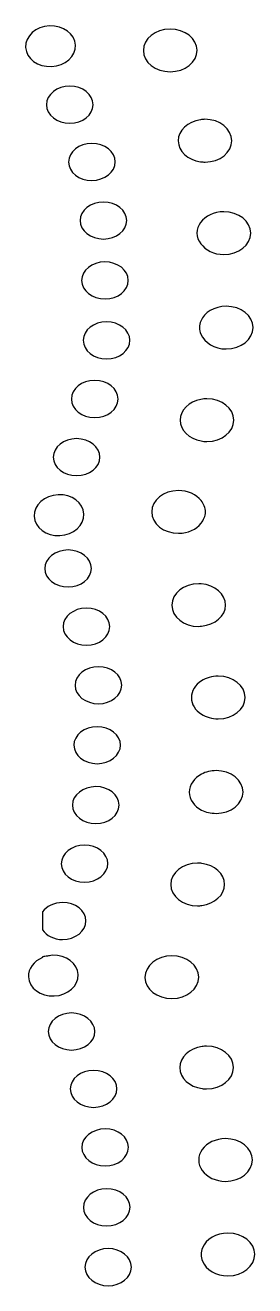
# Model space of a CAD drawing. Header units: centimetres. Extents: x -13.4 to 13.4, y -13.4 to 13.3.
# Drawn here: x 12.13 to 13.23, y -5.93 to 0.07 of the extents above; entities that cross this region are included whole.
import ezdxf

# ---------------------------------------------------------------- set-up
doc = ezdxf.new("R2010")
doc.units = ezdxf.units.CM
doc.header["$MEASUREMENT"] = 0
doc.layers.add('Layer 1', color=7, linetype='Continuous')

msp = doc.modelspace()

# ---------------------------------------------------------------- linework, layer by layer
at = {"layer": 'Layer 1', "color": 22, "lineweight": 25}
for points, knots in [([(12.24774, 0.06987), (12.31314, 0.07284), (12.36854, 0.03152), (12.37094, -0.02191), (12.37094, -0.02191), (12.37337, -0.07534), (12.32222, -0.12064), (12.25684, -0.12361), (12.25684, -0.12361), (12.19144, -0.12658), (12.13607, -0.08608), (12.13364, -0.03266), (12.13364, -0.03266), (12.13121, 0.02077), (12.18234, 0.0669), (12.24774, 0.06987)], [0, 0, 0, 0, 0.2, 0.2, 0.2, 0.2, 0.4, 0.4, 0.4, 0.4, 0.6, 0.6, 0.6, 0.6, 1, 1, 1, 1]), ([(12.82238, 0.05416), (12.89311, 0.05429), (12.9512, 0.00938), (12.95136, -0.04671), (12.95136, -0.04671), (12.95136, -0.1028), (12.89398, -0.14828), (12.8232, -0.14841), (12.8232, -0.14841), (12.75242, -0.14854), (12.69521, -0.10363), (12.69504, -0.04754), (12.69504, -0.04754), (12.69504, 0.00855), (12.75153, 0.05402), (12.82237, 0.05416), (12.82237, 0.05416), (12.82237, 0.05416), (12.82238, 0.05416), (12.82238, 0.05416)], [0, 0, 0, 0, 0.1666667, 0.1666667, 0.1666667, 0.1666667, 0.3333333, 0.3333333, 0.3333333, 0.3333333, 0.5, 0.5, 0.5, 0.5, 0.6666667, 0.6666667, 0.6666667, 0.6666667, 1, 1, 1, 1]), ([(12.34448, -0.21704), (12.40576, -0.21693), (12.45513, -0.25692), (12.45528, -0.30551), (12.45528, -0.30551), (12.45528, -0.3541), (12.40582, -0.39386), (12.34448, -0.39398), (12.34448, -0.39398), (12.2832, -0.39409), (12.23295, -0.3541), (12.23286, -0.30551), (12.23286, -0.30551), (12.23286, -0.25692), (12.28322, -0.21716), (12.34448, -0.21704)], [0, 0, 0, 0, 0.2, 0.2, 0.2, 0.2, 0.4, 0.4, 0.4, 0.4, 0.6, 0.6, 0.6, 0.6, 1, 1, 1, 1]), ([(12.98857, -0.37496), (13.05931, -0.37483), (13.11656, -0.42057), (13.11673, -0.47666), (13.11673, -0.47666), (13.11673, -0.53279), (13.06019, -0.57822), (12.9894, -0.57836), (12.9894, -0.57836), (12.98202, -0.57837), (12.97486, -0.57761), (12.96791, -0.57671), (12.96791, -0.57671), (12.9074, -0.56867), (12.86134, -0.52773), (12.86125, -0.47749), (12.86125, -0.47749), (12.86125, -0.42725), (12.90661, -0.38572), (12.96708, -0.37744), (12.96708, -0.37744), (12.97409, -0.37644), (12.98119, -0.37497), (12.98858, -0.37496), (12.98858, -0.37496), (12.98858, -0.37496), (12.98857, -0.37496), (12.98857, -0.37496)], [0, 0, 0, 0, 0.125, 0.125, 0.125, 0.125, 0.25, 0.25, 0.25, 0.25, 0.375, 0.375, 0.375, 0.375, 0.5, 0.5, 0.5, 0.5, 0.625, 0.625, 0.625, 0.625, 0.75, 0.75, 0.75, 0.75, 1, 1, 1, 1]), ([(12.44948, -0.48989), (12.51076, -0.48978), (12.56095, -0.52891), (12.5611, -0.57753), (12.5611, -0.57753), (12.5611, -0.62612), (12.51076, -0.66588), (12.44948, -0.666), (12.44948, -0.666), (12.3882, -0.66611), (12.33877, -0.62695), (12.33869, -0.57836), (12.33869, -0.57836), (12.33869, -0.52974), (12.38821, -0.49001), (12.44948, -0.48989)], [0, 0, 0, 0, 0.2, 0.2, 0.2, 0.2, 0.4, 0.4, 0.4, 0.4, 0.6, 0.6, 0.6, 0.6, 1, 1, 1, 1]), ([(12.50488, -0.76853), (12.5662, -0.76842), (12.6156, -0.80838), (12.61567, -0.857), (12.61567, -0.857), (12.61567, -0.90559), (12.56613, -0.94453), (12.50488, -0.94464), (12.50488, -0.94464), (12.4436, -0.94475), (12.39334, -0.90559), (12.39326, -0.857), (12.39326, -0.857), (12.39326, -0.80841), (12.44354, -0.76865), (12.50488, -0.76853)], [0, 0, 0, 0, 0.2, 0.2, 0.2, 0.2, 0.4, 0.4, 0.4, 0.4, 0.6, 0.6, 0.6, 0.6, 1, 1, 1, 1]), ([(13.07869, -0.81483), (13.14943, -0.8147), (13.20675, -0.86044), (13.20685, -0.91653), (13.20685, -0.91653), (13.20685, -0.97265), (13.14949, -1.01809), (13.07869, -1.01823), (13.07869, -1.01823), (13.03114, -1.01831), (12.99089, -0.99739), (12.96872, -0.96697), (12.96872, -0.96697), (12.95791, -0.95209), (12.95056, -0.93499), (12.95053, -0.91653), (12.95053, -0.91653), (12.95053, -0.89811), (12.95703, -0.88102), (12.96789, -0.86609), (12.96789, -0.86609), (12.98999, -0.83558), (13.0312, -0.81492), (13.07868, -0.81483), (13.07868, -0.81483), (13.07868, -0.81483), (13.07869, -0.81483), (13.07869, -0.81483)], [0, 0, 0, 0, 0.125, 0.125, 0.125, 0.125, 0.25, 0.25, 0.25, 0.25, 0.375, 0.375, 0.375, 0.375, 0.5, 0.5, 0.5, 0.5, 0.625, 0.625, 0.625, 0.625, 0.75, 0.75, 0.75, 0.75, 1, 1, 1, 1]), ([(12.5115, -1.05378), (12.57277, -1.05367), (12.62303, -1.09283), (12.62312, -1.14142), (12.62312, -1.14142), (12.62312, -1.18998), (12.5736, -1.22977), (12.51233, -1.22989), (12.51233, -1.22989), (12.45105, -1.23), (12.40086, -1.19084), (12.40071, -1.14225), (12.40071, -1.14225), (12.40071, -1.09366), (12.45017, -1.0539), (12.51151, -1.05378), (12.51151, -1.05378), (12.51151, -1.05378), (12.5115, -1.05378), (12.5115, -1.05378)], [0, 0, 0, 0, 0.1666667, 0.1666667, 0.1666667, 0.1666667, 0.3333333, 0.3333333, 0.3333333, 0.3333333, 0.5, 0.5, 0.5, 0.5, 0.6666667, 0.6666667, 0.6666667, 0.6666667, 1, 1, 1, 1]), ([(13.09027, -1.26462), (13.16101, -1.26449), (13.21832, -1.31023), (13.21843, -1.36632), (13.21843, -1.36632), (13.21843, -1.42244), (13.161, -1.46788), (13.09027, -1.46802), (13.09027, -1.46802), (13.03343, -1.46813), (12.98635, -1.43834), (12.96955, -1.39774), (12.96955, -1.39774), (12.96543, -1.38781), (12.96213, -1.37734), (12.96211, -1.36632), (12.96211, -1.36632), (12.96209, -1.3553), (12.96465, -1.34484), (12.96872, -1.3349), (12.96872, -1.3349), (12.98536, -1.29424), (13.03337, -1.26473), (13.09026, -1.26462), (13.09026, -1.26462), (13.09026, -1.26462), (13.09027, -1.26462), (13.09027, -1.26462)], [0, 0, 0, 0, 0.125, 0.125, 0.125, 0.125, 0.25, 0.25, 0.25, 0.25, 0.375, 0.375, 0.375, 0.375, 0.5, 0.5, 0.5, 0.5, 0.625, 0.625, 0.625, 0.625, 0.75, 0.75, 0.75, 0.75, 1, 1, 1, 1]), ([(12.51894, -1.33904), (12.58022, -1.33893), (12.63041, -1.37809), (12.63056, -1.42668), (12.63056, -1.42668), (12.63056, -1.47524), (12.5811, -1.51503), (12.51976, -1.51515), (12.51976, -1.51515), (12.45848, -1.51526), (12.40823, -1.47527), (12.40814, -1.42668), (12.40814, -1.42668), (12.40814, -1.37809), (12.45766, -1.33915), (12.51893, -1.33904), (12.51893, -1.33904), (12.51893, -1.33904), (12.51894, -1.33904), (12.51894, -1.33904)], [0, 0, 0, 0, 0.1666667, 0.1666667, 0.1666667, 0.1666667, 0.3333333, 0.3333333, 0.3333333, 0.3333333, 0.5, 0.5, 0.5, 0.5, 0.6666667, 0.6666667, 0.6666667, 0.6666667, 1, 1, 1, 1]), ([(12.46271, -1.61767), (12.52399, -1.61756), (12.57418, -1.65755), (12.57433, -1.70614), (12.57433, -1.70614), (12.57433, -1.75473), (12.52399, -1.79449), (12.46271, -1.79461), (12.46271, -1.79461), (12.40143, -1.79472), (12.352, -1.75473), (12.35192, -1.70614), (12.35192, -1.70614), (12.35192, -1.65755), (12.40144, -1.61779), (12.46271, -1.61767)], [0, 0, 0, 0, 0.2, 0.2, 0.2, 0.2, 0.4, 0.4, 0.4, 0.4, 0.6, 0.6, 0.6, 0.6, 1, 1, 1, 1]), ([(12.99849, -1.70532), (13.06923, -1.70519), (13.12648, -1.7501), (13.12665, -1.80619), (13.12665, -1.80619), (13.12665, -1.86231), (13.06923, -1.90865), (12.99849, -1.90872), (12.99849, -1.90872), (12.98858, -1.90874), (12.97967, -1.90707), (12.97038, -1.90541), (12.97038, -1.90541), (12.91348, -1.89516), (12.87048, -1.85528), (12.87033, -1.80702), (12.87033, -1.80702), (12.87033, -1.75882), (12.91273, -1.71827), (12.96955, -1.7078), (12.96955, -1.7078), (12.97884, -1.7061), (12.98857, -1.70534), (12.99849, -1.70532)], [0, 0, 0, 0, 0.1428571, 0.1428571, 0.1428571, 0.1428571, 0.2857143, 0.2857143, 0.2857143, 0.2857143, 0.4285714, 0.4285714, 0.4285714, 0.4285714, 0.5714286, 0.5714286, 0.5714286, 0.5714286, 0.7142857, 0.7142857, 0.7142857, 0.7142857, 1, 1, 1, 1]), ([(12.37672, -1.89466), (12.438, -1.89455), (12.48743, -1.93454), (12.48751, -1.98313), (12.48751, -1.98313), (12.48751, -2.03172), (12.43799, -2.07066), (12.37672, -2.07077), (12.37672, -2.07077), (12.31544, -2.07088), (12.26525, -2.03172), (12.2651, -1.98313), (12.2651, -1.98313), (12.2651, -1.93454), (12.31544, -1.89478), (12.37672, -1.89466)], [0, 0, 0, 0, 0.2, 0.2, 0.2, 0.2, 0.4, 0.4, 0.4, 0.4, 0.6, 0.6, 0.6, 0.6, 1, 1, 1, 1]), ([(12.28825, -2.16172), (12.35365, -2.15875), (12.40823, -2.20007), (12.41062, -2.2535), (12.41062, -2.2535), (12.41305, -2.30692), (12.3619, -2.35306), (12.29652, -2.35603), (12.29652, -2.35603), (12.23112, -2.359), (12.17657, -2.31768), (12.17415, -2.26425), (12.17415, -2.26425), (12.17169, -2.21082), (12.22288, -2.16469), (12.28825, -2.16172)], [0, 0, 0, 0, 0.2, 0.2, 0.2, 0.2, 0.4, 0.4, 0.4, 0.4, 0.6, 0.6, 0.6, 0.6, 1, 1, 1, 1]), ([(12.86207, -2.14188), (12.90775, -2.1418), (12.94764, -2.16053), (12.97038, -2.18901), (12.97038, -2.18901), (12.98286, -2.20465), (12.99096, -2.22368), (12.99105, -2.24358), (12.99105, -2.24358), (12.99105, -2.26348), (12.9828, -2.28164), (12.97038, -2.29732), (12.97038, -2.29732), (12.94774, -2.32589), (12.90857, -2.34519), (12.86289, -2.34528), (12.86289, -2.34528), (12.79211, -2.34541), (12.7349, -2.29967), (12.73473, -2.24358), (12.73473, -2.24358), (12.73473, -2.18749), (12.79122, -2.14202), (12.86206, -2.14188), (12.86206, -2.14188), (12.86206, -2.14188), (12.86207, -2.14188), (12.86207, -2.14188)], [0, 0, 0, 0, 0.125, 0.125, 0.125, 0.125, 0.25, 0.25, 0.25, 0.25, 0.375, 0.375, 0.375, 0.375, 0.5, 0.5, 0.5, 0.5, 0.625, 0.625, 0.625, 0.625, 0.75, 0.75, 0.75, 0.75, 1, 1, 1, 1]), ([(12.33621, -2.42465), (12.39749, -2.42454), (12.44693, -2.4637), (12.447, -2.51229), (12.447, -2.51229), (12.447, -2.56088), (12.39746, -2.60064), (12.33621, -2.60076), (12.33621, -2.60076), (12.27493, -2.60087), (12.22468, -2.56171), (12.22459, -2.51312), (12.22459, -2.51312), (12.22459, -2.46453), (12.27487, -2.42477), (12.33621, -2.42465)], [0, 0, 0, 0, 0.2, 0.2, 0.2, 0.2, 0.4, 0.4, 0.4, 0.4, 0.6, 0.6, 0.6, 0.6, 1, 1, 1, 1]), ([(12.95881, -2.58506), (12.96317, -2.58505), (12.96688, -2.58557), (12.97121, -2.58589), (12.97121, -2.58589), (13.0359, -2.59093), (13.08681, -2.63416), (13.08697, -2.68676), (13.08697, -2.68676), (13.08697, -2.73936), (13.03671, -2.78152), (12.97204, -2.78681), (12.97204, -2.78681), (12.96777, -2.78715), (12.96317, -2.78846), (12.95881, -2.78846), (12.95881, -2.78846), (12.88803, -2.78859), (12.83081, -2.74285), (12.83065, -2.68676), (12.83065, -2.68676), (12.83065, -2.63067), (12.88803, -2.5852), (12.95881, -2.58506)], [0, 0, 0, 0, 0.1428571, 0.1428571, 0.1428571, 0.1428571, 0.2857143, 0.2857143, 0.2857143, 0.2857143, 0.4285714, 0.4285714, 0.4285714, 0.4285714, 0.5714286, 0.5714286, 0.5714286, 0.5714286, 0.7142857, 0.7142857, 0.7142857, 0.7142857, 1, 1, 1, 1]), ([(12.42303, -2.70164), (12.48431, -2.70153), (12.5345, -2.74069), (12.53465, -2.78928), (12.53465, -2.78928), (12.53465, -2.83787), (12.48519, -2.87763), (12.42385, -2.87775), (12.42385, -2.87775), (12.36257, -2.87786), (12.31232, -2.83787), (12.31223, -2.78928), (12.31223, -2.78928), (12.31223, -2.74069), (12.36175, -2.70175), (12.42302, -2.70164), (12.42302, -2.70164), (12.42302, -2.70164), (12.42303, -2.70164), (12.42303, -2.70164)], [0, 0, 0, 0, 0.1666667, 0.1666667, 0.1666667, 0.1666667, 0.3333333, 0.3333333, 0.3333333, 0.3333333, 0.5, 0.5, 0.5, 0.5, 0.6666667, 0.6666667, 0.6666667, 0.6666667, 1, 1, 1, 1]), ([(12.4809, -2.98028), (12.54218, -2.98017), (12.59156, -3.01937), (12.59169, -3.06792), (12.59169, -3.06792), (12.59169, -3.11651), (12.54217, -3.15627), (12.4809, -3.15639), (12.4809, -3.15639), (12.41962, -3.1565), (12.36935, -3.11734), (12.36928, -3.06875), (12.36928, -3.06875), (12.36928, -3.02016), (12.41962, -2.9804), (12.4809, -2.98028)], [0, 0, 0, 0, 0.2, 0.2, 0.2, 0.2, 0.4, 0.4, 0.4, 0.4, 0.6, 0.6, 0.6, 0.6, 1, 1, 1, 1]), ([(13.05224, -3.02493), (13.12298, -3.0248), (13.1803, -3.07054), (13.1804, -3.12663), (13.1804, -3.12663), (13.1804, -3.18272), (13.12304, -3.22819), (13.05224, -3.22833), (13.05224, -3.22833), (13.02191, -3.22838), (12.99401, -3.21991), (12.97204, -3.20601), (12.97204, -3.20601), (12.94272, -3.18745), (12.92414, -3.15954), (12.92408, -3.12746), (12.92408, -3.12746), (12.92408, -3.09538), (12.94282, -3.06676), (12.97204, -3.04808), (12.97204, -3.04808), (12.99392, -3.03409), (13.02192, -3.02499), (13.05224, -3.02493)], [0, 0, 0, 0, 0.1428571, 0.1428571, 0.1428571, 0.1428571, 0.2857143, 0.2857143, 0.2857143, 0.2857143, 0.4285714, 0.4285714, 0.4285714, 0.4285714, 0.5714286, 0.5714286, 0.5714286, 0.5714286, 0.7142857, 0.7142857, 0.7142857, 0.7142857, 1, 1, 1, 1]), ([(12.47429, -3.26553), (12.53557, -3.26542), (12.58584, -3.30458), (12.58591, -3.35317), (12.58591, -3.35317), (12.58591, -3.40176), (12.53557, -3.44152), (12.47429, -3.44164), (12.47429, -3.44164), (12.41301, -3.44175), (12.36359, -3.40259), (12.3635, -3.354), (12.3635, -3.354), (12.3635, -3.30541), (12.41302, -3.26565), (12.47429, -3.26553)], [0, 0, 0, 0, 0.2, 0.2, 0.2, 0.2, 0.4, 0.4, 0.4, 0.4, 0.6, 0.6, 0.6, 0.6, 1, 1, 1, 1]), ([(13.04231, -3.47472), (13.11305, -3.47459), (13.17037, -3.52033), (13.17047, -3.57642), (13.17047, -3.57642), (13.17047, -3.63251), (13.11311, -3.67798), (13.04231, -3.67812), (13.04231, -3.67812), (13.01676, -3.67817), (12.99289, -3.67257), (12.97286, -3.66241), (12.97286, -3.66241), (12.93744, -3.64438), (12.91422, -3.61311), (12.91416, -3.57725), (12.91416, -3.57725), (12.91416, -3.54139), (12.93753, -3.50942), (12.97286, -3.49126), (12.97286, -3.49126), (12.99284, -3.48102), (13.01686, -3.47477), (13.04231, -3.47472)], [0, 0, 0, 0, 0.1428571, 0.1428571, 0.1428571, 0.1428571, 0.2857143, 0.2857143, 0.2857143, 0.2857143, 0.4285714, 0.4285714, 0.4285714, 0.4285714, 0.5714286, 0.5714286, 0.5714286, 0.5714286, 0.7142857, 0.7142857, 0.7142857, 0.7142857, 1, 1, 1, 1]), ([(12.4685, -3.55079), (12.52978, -3.55068), (12.57922, -3.58984), (12.57929, -3.63843), (12.57929, -3.63843), (12.57929, -3.68702), (12.52975, -3.72678), (12.4685, -3.7269), (12.4685, -3.7269), (12.40722, -3.72701), (12.35697, -3.68702), (12.35688, -3.63843), (12.35688, -3.63843), (12.35688, -3.58984), (12.40716, -3.5509), (12.4685, -3.55079)], [0, 0, 0, 0, 0.2, 0.2, 0.2, 0.2, 0.4, 0.4, 0.4, 0.4, 0.6, 0.6, 0.6, 0.6, 1, 1, 1, 1]), ([(12.41393, -3.82942), (12.47521, -3.82931), (12.52547, -3.86847), (12.52555, -3.91706), (12.52555, -3.91706), (12.52555, -3.96565), (12.47527, -4.00541), (12.41393, -4.00553), (12.41393, -4.00553), (12.35265, -4.00564), (12.30321, -3.96648), (12.30314, -3.91789), (12.30314, -3.91789), (12.30314, -3.8693), (12.35268, -3.82954), (12.41393, -3.82942)], [0, 0, 0, 0, 0.2, 0.2, 0.2, 0.2, 0.4, 0.4, 0.4, 0.4, 0.6, 0.6, 0.6, 0.6, 1, 1, 1, 1]), ([(12.95385, -3.91459), (12.96069, -3.91458), (12.96714, -3.91543), (12.97369, -3.91624), (12.97369, -3.91624), (13.0349, -3.92379), (13.08193, -3.96559), (13.082, -4.01629), (13.082, -4.01629), (13.082, -4.06699), (13.03487, -4.10855), (12.97369, -4.11634), (12.97369, -4.11634), (12.96714, -4.11717), (12.96069, -4.11801), (12.95385, -4.11799), (12.95385, -4.11799), (12.88307, -4.11812), (12.82579, -4.07321), (12.82569, -4.01712), (12.82569, -4.01712), (12.82569, -3.961), (12.88307, -3.91473), (12.95385, -3.91459)], [0, 0, 0, 0, 0.1428571, 0.1428571, 0.1428571, 0.1428571, 0.2857143, 0.2857143, 0.2857143, 0.2857143, 0.4285714, 0.4285714, 0.4285714, 0.4285714, 0.5714286, 0.5714286, 0.5714286, 0.5714286, 0.7142857, 0.7142857, 0.7142857, 0.7142857, 1, 1, 1, 1]), ([(12.30975, -4.10228), (12.37103, -4.10217), (12.42128, -4.14133), (12.42137, -4.18992), (12.42137, -4.18992), (12.42137, -4.23851), (12.37101, -4.27827), (12.30975, -4.27839), (12.30975, -4.27839), (12.26811, -4.27847), (12.23277, -4.25974), (12.21384, -4.23291), (12.21384, -4.23291), (12.21384, -4.23291), (12.21384, -4.14692), (12.21384, -4.14692), (12.21384, -4.14692), (12.2329, -4.12041), (12.26858, -4.10235), (12.30975, -4.10227), (12.30975, -4.10227), (12.30975, -4.10227), (12.30975, -4.10228), (12.30975, -4.10228)], [0, 0, 0, 0, 0.1428571, 0.1428571, 0.1428571, 0.1428571, 0.2857143, 0.2857143, 0.2857143, 0.2857143, 0.4285714, 0.4285714, 0.4285714, 0.4285714, 0.5714286, 0.5714286, 0.5714286, 0.5714286, 0.7142857, 0.7142857, 0.7142857, 0.7142857, 1, 1, 1, 1]), ([(12.26097, -4.35363), (12.32637, -4.35066), (12.38177, -4.39198), (12.38417, -4.44541), (12.38417, -4.44541), (12.3866, -4.49883), (12.33545, -4.54414), (12.27007, -4.54711), (12.27007, -4.54711), (12.20467, -4.55008), (12.1493, -4.50958), (12.14687, -4.45616), (12.14687, -4.45616), (12.14508, -4.41665), (12.17294, -4.3813), (12.21384, -4.36438), (12.21384, -4.36438), (12.21384, -4.36438), (12.21384, -4.36107), (12.21384, -4.36107), (12.21384, -4.36107), (12.2216, -4.35909), (12.22949, -4.35772), (12.23782, -4.35694), (12.23782, -4.35694), (12.2408, -4.3563), (12.24382, -4.35657), (12.24692, -4.35611), (12.24692, -4.35611), (12.25172, -4.3554), (12.25599, -4.35386), (12.26097, -4.35363)], [0, 0, 0, 0, 0.1111111, 0.1111111, 0.1111111, 0.1111111, 0.2222222, 0.2222222, 0.2222222, 0.2222222, 0.3333333, 0.3333333, 0.3333333, 0.3333333, 0.4444444, 0.4444444, 0.4444444, 0.4444444, 0.5555556, 0.5555556, 0.5555556, 0.5555556, 0.6666667, 0.6666667, 0.6666667, 0.6666667, 0.7777778, 0.7777778, 0.7777778, 0.7777778, 1, 1, 1, 1]), ([(12.83065, -4.35611), (12.90139, -4.35598), (12.95871, -4.40172), (12.95881, -4.45781), (12.95881, -4.45781), (12.95881, -4.5139), (12.90226, -4.55937), (12.83148, -4.55951), (12.83148, -4.55951), (12.7607, -4.55964), (12.7026, -4.51473), (12.7025, -4.45864), (12.7025, -4.45864), (12.7025, -4.40255), (12.75989, -4.35625), (12.83066, -4.35611), (12.83066, -4.35611), (12.83066, -4.35611), (12.83065, -4.35611), (12.83065, -4.35611)], [0, 0, 0, 0, 0.1666667, 0.1666667, 0.1666667, 0.1666667, 0.3333333, 0.3333333, 0.3333333, 0.3333333, 0.5, 0.5, 0.5, 0.5, 0.6666667, 0.6666667, 0.6666667, 0.6666667, 1, 1, 1, 1]), ([(12.35192, -4.62813), (12.4132, -4.62802), (12.46347, -4.66801), (12.46354, -4.7166), (12.46354, -4.7166), (12.46354, -4.76519), (12.414, -4.80413), (12.35275, -4.80424), (12.35275, -4.80424), (12.29147, -4.80435), (12.24122, -4.76519), (12.24113, -4.7166), (12.24113, -4.7166), (12.24113, -4.66801), (12.29065, -4.62825), (12.35192, -4.62813)], [0, 0, 0, 0, 0.2, 0.2, 0.2, 0.2, 0.4, 0.4, 0.4, 0.4, 0.6, 0.6, 0.6, 0.6, 1, 1, 1, 1]), ([(12.99684, -4.78606), (13.06758, -4.78593), (13.1249, -4.83167), (13.125, -4.88776), (13.125, -4.88776), (13.125, -4.94385), (13.06759, -4.98932), (12.99684, -4.98946), (12.99684, -4.98946), (12.98946, -4.98947), (12.98236, -4.98875), (12.97534, -4.98781), (12.97534, -4.98781), (12.91484, -4.97977), (12.86875, -4.93803), (12.86868, -4.88776), (12.86868, -4.88776), (12.86868, -4.83749), (12.91487, -4.79599), (12.97534, -4.78771), (12.97534, -4.78771), (12.98235, -4.78674), (12.98945, -4.78607), (12.99684, -4.78606)], [0, 0, 0, 0, 0.1428571, 0.1428571, 0.1428571, 0.1428571, 0.2857143, 0.2857143, 0.2857143, 0.2857143, 0.4285714, 0.4285714, 0.4285714, 0.4285714, 0.5714286, 0.5714286, 0.5714286, 0.5714286, 0.7142857, 0.7142857, 0.7142857, 0.7142857, 1, 1, 1, 1]), ([(12.45775, -4.90099), (12.51903, -4.90088), (12.56845, -4.94004), (12.56854, -4.98863), (12.56854, -4.98863), (12.56854, -5.03722), (12.51902, -5.07698), (12.45775, -5.0771), (12.45775, -5.0771), (12.39647, -5.07721), (12.3462, -5.03805), (12.34613, -4.98946), (12.34613, -4.98946), (12.34613, -4.94087), (12.39647, -4.90111), (12.45775, -4.90099)], [0, 0, 0, 0, 0.2, 0.2, 0.2, 0.2, 0.4, 0.4, 0.4, 0.4, 0.6, 0.6, 0.6, 0.6, 1, 1, 1, 1]), ([(12.51232, -5.17963), (12.57364, -5.17952), (12.62379, -5.21868), (12.62394, -5.26727), (12.62394, -5.26727), (12.62394, -5.31586), (12.57448, -5.35562), (12.51314, -5.35574), (12.51314, -5.35574), (12.45186, -5.35585), (12.4016, -5.31669), (12.40152, -5.2681), (12.40152, -5.2681), (12.40152, -5.21951), (12.45103, -5.17975), (12.51231, -5.17963), (12.51231, -5.17963), (12.51231, -5.17963), (12.51232, -5.17963), (12.51232, -5.17963)], [0, 0, 0, 0, 0.1666667, 0.1666667, 0.1666667, 0.1666667, 0.3333333, 0.3333333, 0.3333333, 0.3333333, 0.5, 0.5, 0.5, 0.5, 0.6666667, 0.6666667, 0.6666667, 0.6666667, 1, 1, 1, 1]), ([(13.08697, -5.22593), (13.1577, -5.2258), (13.21503, -5.27154), (13.21513, -5.32763), (13.21513, -5.32763), (13.21513, -5.38375), (13.1577, -5.42919), (13.08697, -5.42933), (13.08697, -5.42933), (13.03942, -5.42941), (12.99834, -5.40849), (12.97617, -5.37807), (12.97617, -5.37807), (12.96536, -5.36319), (12.95884, -5.34609), (12.95881, -5.32763), (12.95881, -5.32763), (12.95881, -5.30921), (12.96539, -5.29212), (12.97617, -5.27719), (12.97617, -5.27719), (12.99827, -5.24668), (13.03936, -5.22602), (13.08697, -5.22593)], [0, 0, 0, 0, 0.1428571, 0.1428571, 0.1428571, 0.1428571, 0.2857143, 0.2857143, 0.2857143, 0.2857143, 0.4285714, 0.4285714, 0.4285714, 0.4285714, 0.5714286, 0.5714286, 0.5714286, 0.5714286, 0.7142857, 0.7142857, 0.7142857, 0.7142857, 1, 1, 1, 1]), ([(12.51976, -5.46488), (12.58104, -5.46477), (12.6313, -5.50393), (12.63138, -5.55252), (12.63138, -5.55252), (12.63138, -5.60108), (12.5811, -5.64087), (12.51976, -5.64099), (12.51976, -5.64099), (12.45848, -5.6411), (12.40904, -5.60194), (12.40897, -5.55335), (12.40897, -5.55335), (12.40897, -5.50476), (12.45851, -5.465), (12.51976, -5.46488)], [0, 0, 0, 0, 0.2, 0.2, 0.2, 0.2, 0.4, 0.4, 0.4, 0.4, 0.6, 0.6, 0.6, 0.6, 1, 1, 1, 1]), ([(13.09854, -5.67572), (13.16928, -5.67559), (13.22659, -5.7205), (13.2267, -5.77659), (13.2267, -5.77659), (13.2267, -5.83272), (13.16934, -5.87898), (13.09854, -5.87912), (13.09854, -5.87912), (13.0417, -5.87923), (12.99379, -5.84944), (12.977, -5.80884), (12.977, -5.80884), (12.97288, -5.79891), (12.97041, -5.78844), (12.97039, -5.77742), (12.97039, -5.77742), (12.97037, -5.7664), (12.9729, -5.75594), (12.977, -5.746), (12.977, -5.746), (12.99364, -5.70534), (13.04172, -5.67583), (13.09854, -5.67572)], [0, 0, 0, 0, 0.1428571, 0.1428571, 0.1428571, 0.1428571, 0.2857143, 0.2857143, 0.2857143, 0.2857143, 0.4285714, 0.4285714, 0.4285714, 0.4285714, 0.5714286, 0.5714286, 0.5714286, 0.5714286, 0.7142857, 0.7142857, 0.7142857, 0.7142857, 1, 1, 1, 1]), ([(12.5272, -5.74931), (12.58848, -5.7492), (12.63791, -5.78919), (12.63799, -5.83778), (12.63799, -5.83778), (12.63799, -5.88634), (12.58847, -5.92613), (12.5272, -5.92625), (12.5272, -5.92625), (12.46592, -5.92636), (12.4165, -5.88637), (12.41641, -5.83778), (12.41641, -5.83778), (12.41641, -5.78919), (12.46593, -5.74943), (12.5272, -5.74931)], [0, 0, 0, 0, 0.2, 0.2, 0.2, 0.2, 0.4, 0.4, 0.4, 0.4, 0.6, 0.6, 0.6, 0.6, 1, 1, 1, 1])]:
    msp.add_open_spline(points, degree=3, knots=knots, dxfattribs=at)

doc.saveas('drawing.dxf')
